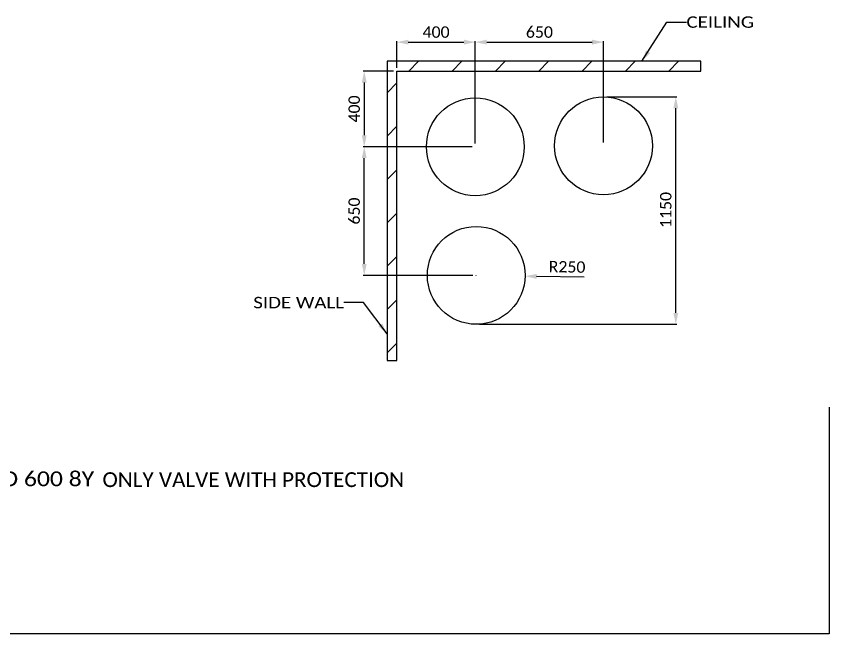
# Model space of a CAD drawing. Header units: millimetres. Extents: x 971 to 5173, y 8 to 3808.
# Drawn here: x 1826 to 3071, y 8 to 955 of the extents above; entities that cross this region are included whole.
import ezdxf
from ezdxf.enums import TextEntityAlignment as Align

# ---------------------------------------------------------------- set-up
doc = ezdxf.new("R2010")
doc.units = ezdxf.units.MM
doc.header["$LTSCALE"] = 115.5
doc.header["$PDMODE"] = 3
doc.header["$PDSIZE"] = 8
doc.layers.get('0').update_dxf_attribs({"linetype": 'CONTINUOUS'})
doc.layers.get('Defpoints').update_dxf_attribs({"linetype": 'CONTINUOUS'})
doc.styles.get("Standard").update_dxf_attribs({"font": 'calibri.ttf'})
doc.dimstyles.new('DIMSTYLE_1', dxfattribs={"dimtxt": 17.5, "dimasz": 17.5, "dimexe": 1.5, "dimexo": 1, "dimgap": 0.875, "dimtad": 1, "dimlfac": 0.2, "dimdsep": 46, "dimtxsty": 'Standard', "dimblk": '_FILLED', "dimblk1": '_FILLED', "dimblk2": '_FILLED', "dimcen": 0.09, "dimazin": 2, "dimtp": 0.01, "dimtm": 0.01, "dimtfac": 1, "dimtofl": 0, "dimtmove": 0, "dimatfit": 3, "dimldrblk": '_FILLED', "dimfxl": 1, "dimtolj": 1, "dimarcsym": 0})
doc.dimstyles.new('DIMSTYLE_2', dxfattribs={"dimtxt": 17.5, "dimasz": 17.5, "dimexe": 1.5, "dimexo": 1, "dimgap": 0.875, "dimtad": 1, "dimlfac": 0.2, "dimdsep": 46, "dimtxsty": 'Standard', "dimblk": '_FILLED', "dimblk1": '_FILLED', "dimblk2": '_FILLED', "dimcen": 0.09, "dimazin": 2, "dimtp": 0.01, "dimtm": 0.01, "dimtfac": 1, "dimtofl": 0, "dimtmove": 0, "dimatfit": 3, "dimldrblk": '_FILLED', "dimfxl": 1, "dimtolj": 1, "dimarcsym": 0})
doc.dimstyles.get("Standard").update_dxf_attribs({"dimtxt": 17.5, "dimasz": 17.5, "dimexe": 1.5, "dimexo": 1, "dimtad": 1, "dimdsep": 46, "dimtxsty": 'Standard', "dimblk": '_FILLED', "dimblk1": '_FILLED', "dimblk2": '_FILLED', "dimcen": 0.09, "dimazin": 2, "dimtol": 1, "dimtp": 0.01, "dimtm": 0.01, "dimtfac": 1, "dimtofl": 0, "dimtmove": 0, "dimatfit": 3, "dimldrblk": '_FILLED', "dimfxl": 1, "dimtolj": 1, "dimarcsym": 0})

# ---------------------------------------------------------------- blocks, each defined once
blk = doc.blocks.new('_FILLED')
at = {"color": 0, "linetype": 'ByBlock'}
blk.add_solid([(0, 0), (-1, 0.214), (-1, -0.214)], dxfattribs=at)
blk = doc.blocks.new('*D184')
at = {"color": 0, "linetype": 'Continuous', "lineweight": -2}
for p, q in [((2410.2, 875.6), (2410.2, 916.5)), ((2427.7, 915), (2513, 915)), ((2530.5, 759.6), (2530.5, 916.5))]:
    blk.add_line(p, q, dxfattribs=at)
at = {"layer": 'Defpoints', "color": 0}
for p in [(2530.5, 915), (2410.2, 874.6), (2530.5, 758.6)]:
    blk.add_point(p, dxfattribs=at)
at = {"color": 0, "linetype": 'ByBlock', "lineweight": -2, "xscale": 17.5, "yscale": 17.5, "zscale": 17.5, "rotation": 180}
blk.add_blockref('_FILLED', (2410.2, 915), dxfattribs=at)
at = {"color": 0, "linetype": 'ByBlock', "lineweight": -2, "xscale": 17.5, "yscale": 17.5, "zscale": 17.5}
blk.add_blockref('_FILLED', (2530.5, 915), dxfattribs=at)
at = {"color": 0, "insert": (2470.3, 939.2), "char_height": 17.5, "attachment_point": 2, "line_spacing_factor": 0.9}
blk.add_mtext('\\A1;\\A1;400', dxfattribs=at)
blk = doc.blocks.new('*D185')
at = {"color": 0, "linetype": 'Continuous', "lineweight": -2}
for p, q in [((2530.5, 759.6), (2530.5, 916.5)), ((2548, 915), (2709.6, 915)), ((2727.1, 761), (2727.1, 916.5))]:
    blk.add_line(p, q, dxfattribs=at)
at = {"layer": 'Defpoints', "color": 0}
for p in [(2727.1, 915), (2727.1, 760), (2530.5, 758.6)]:
    blk.add_point(p, dxfattribs=at)
at = {"color": 0, "linetype": 'ByBlock', "lineweight": -2, "xscale": 17.5, "yscale": 17.5, "zscale": 17.5, "rotation": 180}
blk.add_blockref('_FILLED', (2530.5, 915), dxfattribs=at)
at = {"color": 0, "linetype": 'ByBlock', "lineweight": -2, "xscale": 17.5, "yscale": 17.5, "zscale": 17.5}
blk.add_blockref('_FILLED', (2727.1, 915), dxfattribs=at)
at = {"color": 0, "insert": (2628.8, 939.2), "char_height": 17.5, "attachment_point": 2, "line_spacing_factor": 0.9}
blk.add_mtext('\\A1;\\A1;650', dxfattribs=at)
blk = doc.blocks.new('*D186')
at = {"color": 0, "linetype": 'Continuous', "lineweight": -2}
for p, q in [((2405.2, 870.6), (2358.6, 870.6)), ((2360.1, 853.1), (2360.1, 772.1)), ((2525.5, 754.6), (2358.6, 754.6))]:
    blk.add_line(p, q, dxfattribs=at)
at = {"layer": 'Defpoints', "color": 0}
for p in [(2406.2, 870.6), (2360.1, 754.6), (2526.5, 754.6)]:
    blk.add_point(p, dxfattribs=at)
at = {"color": 0, "linetype": 'ByBlock', "lineweight": -2, "xscale": 17.5, "yscale": 17.5, "zscale": 17.5}
for p, rotation in [((2360.1, 870.6), 90), ((2360.1, 754.6), 270)]:
    blk.add_blockref('_FILLED', p, dxfattribs=dict(at, rotation=rotation))
at = {"color": 0, "insert": (2335.9, 812.6), "char_height": 17.5, "attachment_point": 2, "rotation": 90, "line_spacing_factor": 0.9}
blk.add_mtext('\\A1;\\A1;400', dxfattribs=at)
blk = doc.blocks.new('*D187')
at = {"color": 0, "linetype": 'Continuous', "lineweight": -2}
for p, q in [((2525.5, 754.6), (2358.6, 754.6)), ((2360.1, 574.9), (2360.1, 737.1)), ((2526.9, 557.4), (2358.6, 557.4))]:
    blk.add_line(p, q, dxfattribs=at)
at = {"layer": 'Defpoints', "color": 0}
for p in [(2360.1, 754.6), (2526.5, 754.6), (2527.9, 557.4)]:
    blk.add_point(p, dxfattribs=at)
at = {"color": 0, "linetype": 'ByBlock', "lineweight": -2, "xscale": 17.5, "yscale": 17.5, "zscale": 17.5}
for p, rotation in [((2360.1, 754.6), 90), ((2360.1, 557.4), 270)]:
    blk.add_blockref('_FILLED', p, dxfattribs=dict(at, rotation=rotation))
at = {"color": 0, "insert": (2335.9, 656), "char_height": 17.5, "attachment_point": 2, "rotation": 90, "line_spacing_factor": 0.9}
blk.add_mtext('\\A1;\\A1;650', dxfattribs=at)
blk = doc.blocks.new('*D188')
at = {"color": 0, "linetype": 'Continuous', "lineweight": -2}
for p, q in [((2732.1, 831), (2839.5, 831)), ((2838, 499.9), (2838, 813.5)), ((2536.9, 482.4), (2839.5, 482.4))]:
    blk.add_line(p, q, dxfattribs=at)
at = {"layer": 'Defpoints', "color": 0}
for p in [(2731.1, 831), (2838, 831), (2535.9, 482.4)]:
    blk.add_point(p, dxfattribs=at)
at = {"color": 0, "linetype": 'ByBlock', "lineweight": -2, "xscale": 17.5, "yscale": 17.5, "zscale": 17.5}
for p, rotation in [((2838, 831), 90), ((2838, 482.4), 270)]:
    blk.add_blockref('_FILLED', p, dxfattribs=dict(at, rotation=rotation))
at = {"color": 0, "insert": (2813.8, 657.6), "char_height": 17.5, "attachment_point": 2, "rotation": 90, "line_spacing_factor": 0.9}
blk.add_mtext('\\A1;\\A1;1150', dxfattribs=at)
blk = doc.blocks.new('*D189')
at = {"color": 0, "linetype": 'Continuous'}
for p, q in [((2531.8, 557.4), (2532, 557.4)), ((2531.9, 557.3), (2531.9, 557.5))]:
    blk.add_line(p, q, dxfattribs=at)
at = {"color": 0, "linetype": 'Continuous', "lineweight": -2}
blk.add_line((2697.2, 554.6), (2624.4, 555.8), dxfattribs=at)
at = {"layer": 'Defpoints', "color": 0}
for p in [(2531.9, 557.4), (2606.9, 556.1)]:
    blk.add_point(p, dxfattribs=at)
at = {"color": 0, "linetype": 'ByBlock', "lineweight": -2, "xscale": 17.5, "yscale": 17.5, "zscale": 17.5, "rotation": 179.0223105976919}
blk.add_blockref('_FILLED', (2606.9, 556.1), dxfattribs=at)
at = {"color": 0, "insert": (2643.2, 579.7), "char_height": 17.5, "attachment_point": 1, "rotation": 359.0223, "line_spacing_factor": 0.9}
blk.add_mtext('\\A1;R250', dxfattribs=at)

msp = doc.modelspace()

# ---------------------------------------------------------------- hatches: boundary and pattern name
h = msp.add_hatch()
h.set_pattern_fill('ANSI31', color=0, style=0, pattern_type=2)
h.set_pattern_definition([(45, (1199.663, 173.767), (-33.2457, 33.2457), [])])
h.paths.add_polyline_path([(2410.23768, 427.05139), (2410.23768, 870.59843), (2876.60155, 870.59843), (2876.60155, 885.59843), (2395.23768, 885.59843), (2395.23768, 427.05139)])

# ---------------------------------------------------------------- linework, layer by layer
at = {"color": 0, "linetype": 'Continuous'}
for p, q in [((2876.60155, 885.59843), (2395.23768, 885.59843)), ((2395.23768, 885.59843), (2395.23768, 427.05139)), ((2876.60155, 870.59843), (2876.60155, 885.59843)), ((2410.23768, 870.59843), (2876.60155, 870.59843)), ((2410.23768, 427.05139), (2410.23768, 870.59843)), ((2395.23768, 427.05139), (2410.23768, 427.05139))]:
    msp.add_line(p, q, dxfattribs=at)
msp.add_lwpolyline([(3073.10021, 355.03527), (3073.10021, 7.82135), (973.10021, 7.82135), (973.10021, 355.03527)])
for centre in [(2530.47775, 754.56147), (2727.10533, 755.97367), (2531.88995, 557.40679)]:
    msp.add_circle(centre, 75, dxfattribs=at)

# ---------------------------------------------------------------- texts
for s, height, width, p, p2 in [('CEILING', 17.5, 1.167433, (2854.29101, 937.01296), (2957.99724, 937.01296)), ('SIDE WALL', 17.5, 1.15941, (2189.93923, 506.88326), (2328.98592, 506.88326)), ('BVNO 600 8Y ', 22.75, 1.096733, (1734.20419, 234.05219), (1954.78734, 234.05219))]:
    msp.add_text(s, height=height, dxfattribs=dict(at, width=width)).set_placement(p, p2, align=Align.FIT)
msp.add_text('ONLY VALVE WITH PROTECTION', height=22.75, dxfattribs=at).set_placement((1958.64473, 232.73901), (1958.64473, 232.73901), align=Align.FIT)

# ---------------------------------------------------------------- dimensions: what is measured, and where the dimension line sits
for base, p1, p2, text, picture, middle in [((2530.47775, 914.99456), (2410.23768, 874.59843), (2530.47775, 758.56147), '\\A1;400', '*D184', (2470.34189, 914.99456)), ((2727.10533, 914.99456), (2530.47775, 758.56147), (2727.10533, 759.97367), '\\A1;650', '*D185', (2628.7757, 914.99456))]:
    dim = msp.add_linear_dim(base=base, p1=p1, p2=p2, text=text, dimstyle='DIMSTYLE_1', override={"dimtxsty": 'Standard'}, dxfattribs=at)
    dim.commit()
    dim.dimension.update_dxf_attribs({"geometry": picture, "text_midpoint": middle, "dimtype": 160})
for base, p1, p2, angle, text, picture, middle in [((2360.13405, 754.56147), (2406.23768, 870.59843), (2526.47775, 754.56147), 270, '\\A1;400', '*D186', (2360.13405, 812.56413)), ((2837.96336, 830.97367), (2535.88995, 482.40679), (2731.10533, 830.97367), 90, '\\A1;1150', '*D188', (2837.96336, 657.58574)), ((2360.13405, 754.56147), (2527.88995, 557.40679), (2526.47775, 754.56147), 90, '\\A1;650', '*D187', (2360.13405, 655.96831))]:
    dim = msp.add_linear_dim(base=base, p1=p1, p2=p2, angle=angle, text=text, dimstyle='DIMSTYLE_1', override={"dimtxsty": 'Standard'}, dxfattribs=at)
    dim.commit()
    dim.dimension.update_dxf_attribs({"geometry": picture, "text_midpoint": middle, "dimtype": 160})
dim = msp.add_radius_dim(center=(2531.88995, 557.40679), mpoint=(2606.87903, 556.12706), text='R250', dimstyle='DIMSTYLE_2', override={"dimpost": '<>', "dimtxsty": 'Standard'}, dxfattribs=at)
dim.commit()
dim.dimension.update_dxf_attribs({"geometry": '*D189', "text_midpoint": (2669.76756, 567.59733)})

# ---------------------------------------------------------------- leaders
for points in [[(2786.10501, 885.59843), (2824.29101, 945.76296), (2854.29101, 945.76296)], [(2395.23768, 467.62343), (2358.98592, 515.63326), (2328.98592, 515.63326)]]:
    msp.add_leader(points, dimstyle='Standard', override={"dimtad": 0}, dxfattribs=at)

doc.saveas('drawing.dxf')
